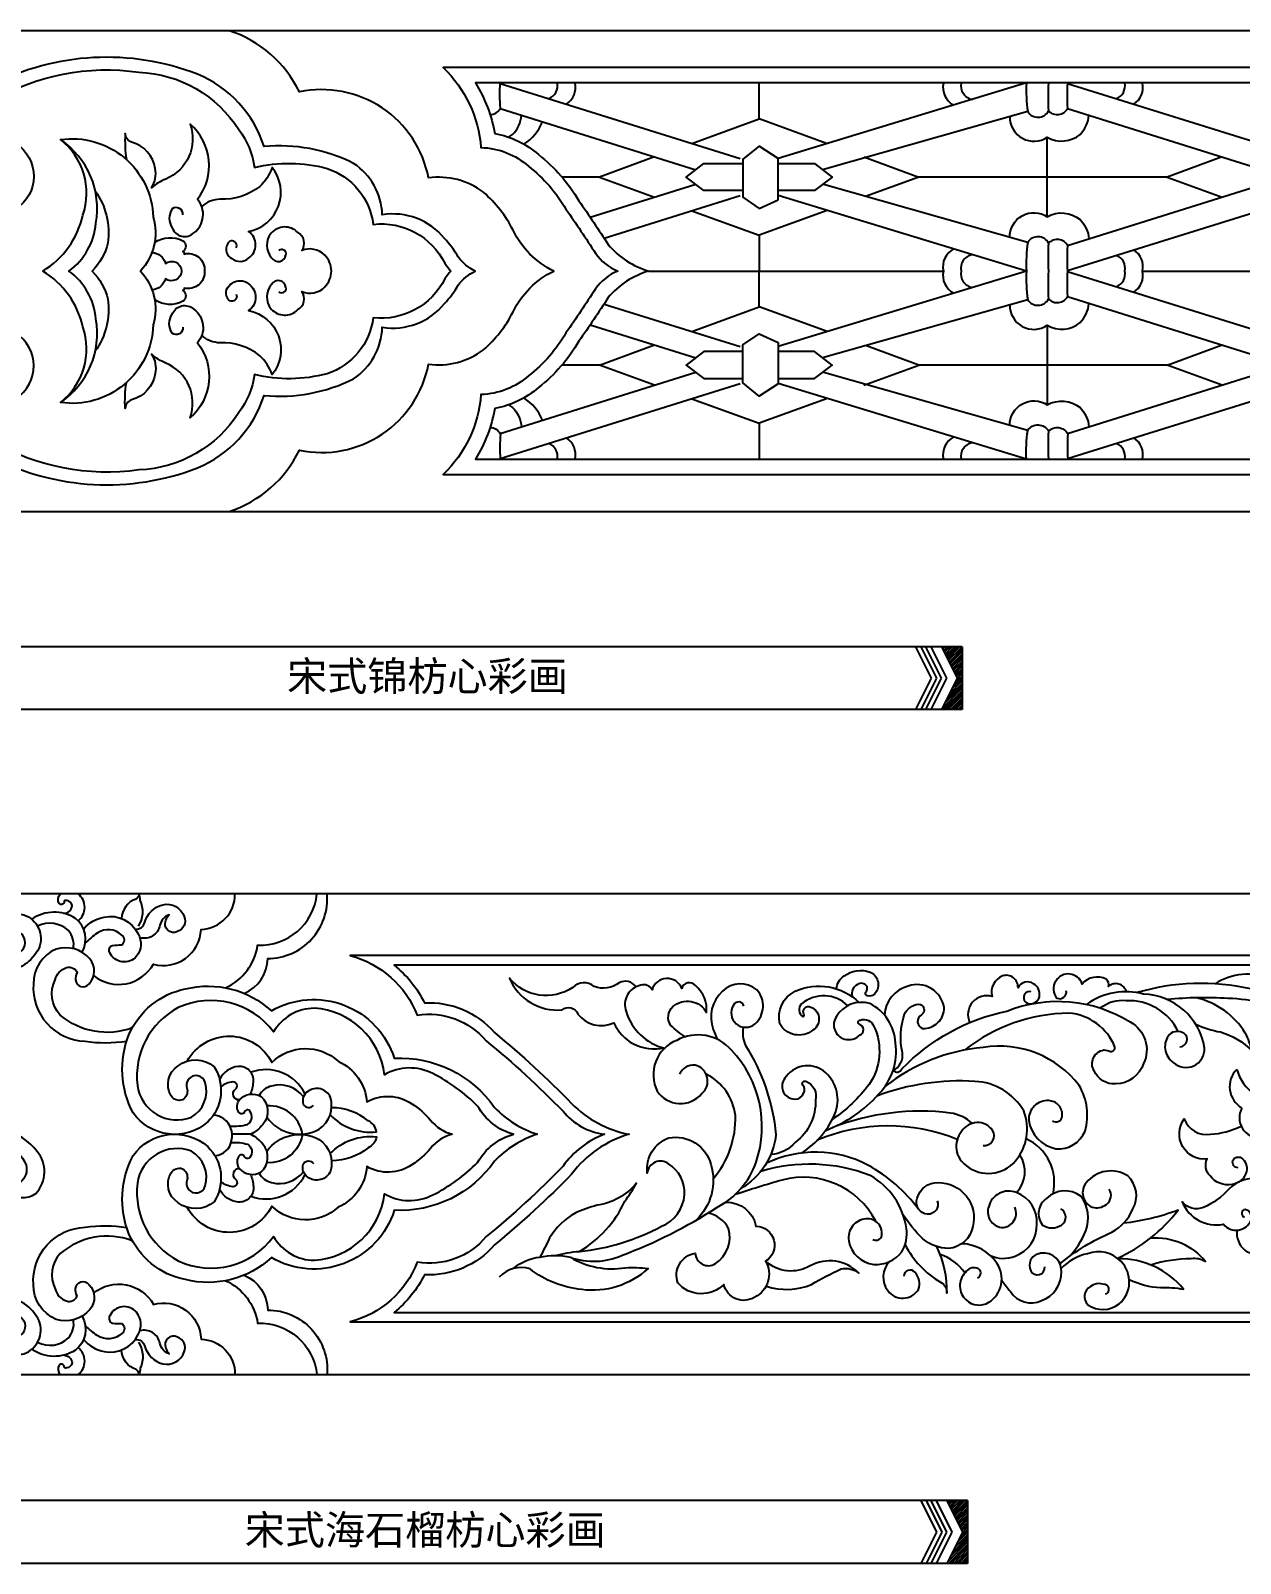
# Model space of a CAD drawing. Extents: x -66030 to 95157, y -13132 to 45879.
# Drawn here: x -35218 to -33959, y 3275 to 4870 of the extents above; entities that cross this region are included whole.
import ezdxf

# ---------------------------------------------------------------- set-up
doc = ezdxf.new("R2010")
doc.units = 0
doc.header["$LTSCALE"] = 100
doc.header["$MEASUREMENT"] = 0
for name, color, linetype in [('3', 11, 'CONTINUOUS'), ('4', 121, 'CONTINUOUS'), ('BH', 21, 'CONTINUOUS'), ('TEXT', 105, 'CONTINUOUS')]:
    doc.layers.add(name, color=color, linetype=linetype)
doc.styles.add('HZ', font='simhei.ttf')

# ---------------------------------------------------------------- blocks, each defined once
blk = doc.blocks.new('A$C634F448C')
at = {"layer": '3'}
for p, q in [((1294.8, 445.1), (1544.5, 367.1)), ((1842.3, 445.6), (1584.1, 367.1)), ((1885.2, 445.1), (2134.9, 367.1)), ((1294.7, 419), (1498.3, 355.3)), ((1843.7, 415.9), (1630.3, 355.3)), ((1885.1, 419), (2088.7, 355.3)), ((1864.1, 306.4), (1864.1, 389.3)), ((1398.2, 347.8), (1359.1, 347.8)), ((1388.5, 306), (1498.3, 340.3)), ((1843.7, 279.8), (1630.3, 340.3)), ((1988.7, 347.8), (1730.4, 347.8)), ((1885.1, 276.6), (2088.7, 340.3)), ((1402.9, 284.3), (1544.5, 328.5)), ((1842.3, 250), (1584.1, 328.5)), ((1885.2, 250.5), (2134.9, 328.5)), ((1449.6, 250), (1756, 250)), ((1842.3, 250), (1584.1, 171.5)), ((1885.2, 249.5), (2134.9, 171.5)), ((1963.1, 250), (2346.4, 250)), ((1885.1, 223.4), (2088.7, 159.7)), ((1402.9, 215.7), (1544.5, 171.5)), ((1843.7, 220.2), (1630.3, 159.7)), ((1388.5, 194), (1498.3, 159.7)), ((1864.1, 193.6), (1864.1, 110.7)), ((1294.7, 81), (1498.3, 144.7)), ((1398.2, 152.2), (1359.1, 152.2)), ((1843.7, 84.1), (1630.3, 144.7)), ((1988.7, 152.2), (1730.4, 152.2)), ((1885.1, 81), (2088.7, 144.7)), ((1294.8, 54.9), (1544.5, 132.9)), ((1842.3, 54.4), (1584.1, 132.9)), ((1885.2, 54.9), (2134.9, 132.9))]:
    blk.add_line(p, q, dxfattribs=at)
for points in [[(760.7, 376.2, -0.333332), (791.1, 382.5, -0.550926), (790.7, 314.5, -0.385657), (676.5, 326.1, -0.290371), (680.7, 468.7, -0.081116), (724.3, 500)], [(1012.8, 0, 0.205306), (1085.9, 63.7, 0.419752), (1220.3, 153.2, 0.200002), (1277.4, 168.1, 0.102048), (1308.2, 207.6, -0.166433), (1350.5, 250, -0.166433), (1308.2, 292.4, 0.102048), (1277.4, 331.9, 0.200002), (1220.3, 346.8, 0.419752), (1085.9, 436.3, 0.205306), (1012.8, 500)], [(766.1, 56.5, 0.21409), (979.9, 45.3, 0.222746), (1049.1, 120.6, 0.14237), (1142.3, 138, 0.243926), (1172.2, 191.5, 0.267744), (1236.8, 216.1, 0.054108), (1251.2, 235.3, -0.123177), (1268.8, 250, -0.123177), (1251.2, 264.7, 0.054108), (1236.8, 283.9, 0.267744), (1172.2, 308.5, 0.243926), (1142.3, 362, 0.14237), (1049.1, 379.4, 0.222746), (979.9, 454.7, 0.21409), (766.1, 443.5, 0.301065)], [(766.5, 427.2, -0.168666), (919, 456.8, -0.246438), (1022.9, 397.1, -0.125219), (1039.2, 357.7, -0.125176), (1114.7, 356.8, -0.289329), (1162.7, 298.5, -0.31685), (1237.2, 258.1, 0.014926), (1243.4, 250, 0.014926), (1237.2, 241.9, -0.31685), (1162.7, 201.5, -0.289329), (1114.7, 143.2, -0.125176), (1039.2, 142.3, -0.125219), (1022.9, 102.9, -0.246438), (919, 43.2, -0.168666), (766.5, 72.8, -0.445488)], [(2450, 461.6), (1235.5, 461.6, -0.186132), (1274.8, 378.5, -0.175404), (1324.6, 358.8, -0.096903), (1363.2, 314.4, -0.01168), (1394, 268.5, 0.141166), (1417.2, 250, 0.141166), (1394, 231.5, -0.01168), (1363.2, 185.6, -0.096903), (1324.6, 141.2, -0.175404), (1274.8, 121.5, -0.186132), (1235.5, 38.4), (2450, 38.4)], [(2450, 445.6), (1269.1, 445.6, -0.098805), (1289.1, 393, -0.136235), (1334.8, 371.1, -0.095048), (1376.6, 323.1, -0.011446), (1407.3, 277.5, 0.14695), (1449.6, 250, 0.14695), (1407.3, 222.5, -0.011446), (1376.6, 176.9, -0.095048), (1334.8, 128.9, -0.136235), (1289.1, 107, -0.098805), (1269.1, 54.4), (2450, 54.4)], [(1284.3, 412.7, 0.276028), (1295, 419.5, -0.02457), (1294.8, 445.6)], [(1842.3, 445.6, 0.040648), (1843.7, 415.9, 0.580877), (1865.4, 416.7, 0.525222), (1885.4, 419.5, -0.02457), (1885.3, 445.6)], [(964.6, 308.4, 0.663566), (953.6, 314.6, 0.313645), (953.6, 295, 0.538158), (976.1, 289.7, 0.435476), (979.9, 324.7, 0.400876), (972.2, 402.7, -0.401829), (946.8, 345.7, 0.084715), (932, 336.6, 0.205148), (935.8, 356.7, 0.30089), (911.4, 384, -0.313391), (904.7, 393.1, 0.055857), (906, 366)], [(1303.6, 389.2, 0.042515), (1307.7, 392.1, 0.177935), (1316.9, 412)], [(1825.1, 410.6, 0.610125), (1864.1, 389.3, 0.31906), (1898.1, 392.1, 0.177935), (1907.4, 412)], [(837.3, 113.3, 0.295662), (874.3, 200.2, 0.213592), (846.2, 250, 0.213592), (874.3, 299.8, 0.295662), (837.3, 386.7)], [(1020.1, 274, 1.139805), (1011, 277.8, 0.42261), (1015.8, 262.9, 0.362096), (1033.1, 263.4, 0.522146), (1033.1, 291.2, 0.565742), (1057.5, 357.7, -0.130446), (1044.6, 338.1, -0.183461), (1003.4, 324.7, 0.178551), (984.3, 317.2, 0.178551)], [(873.5, 333.4, -0.192017), (886.6, 279.3, -0.137572), (870.3, 250, -0.137572), (886.6, 220.7, -0.192017), (873.5, 166.6)], [(1825.1, 285, -0.610125), (1864.1, 306.4, -0.31906), (1898.1, 303.5, -0.177935), (1907.4, 283.6)], [(1064.6, 228.5, 0.720199), (1071.9, 233, 0.730122), (1057, 236.1, 0.379598), (1056.7, 210.5, 0.433446), (1084, 209.7, 0.465999), (1088.4, 228.8, 0.312291), (1112.3, 233.5, 0.193536), (1119.3, 250, 0.193536), (1112.3, 266.5, 0.312291), (1088.4, 271.2, 0.465999), (1084, 290.3, 0.433446), (1056.7, 289.5, 0.379598), (1057, 263.9, 0.730122), (1071.9, 267, 0.720199), (1064.6, 271.5)], [(935.3, 279.8, -0.278866), (964.8, 281.4, -0.550609), (964.6, 270.4, -0.376011), (966, 267.7, -0.514656), (987.2, 250, -0.514656), (966, 232.3, -0.376011), (964.6, 229.6, -0.550609), (964.8, 218.6, -0.278866), (935.3, 220.2)], [(1766.6, 273, 0.340233), (1756, 250, 0.340233), (1766.6, 227)], [(1954.1, 228, 0.314028), (1963.1, 250, 0.314028), (1954.1, 272, 0.314028)], [(932.6, 269.4, -0.31994), (946.7, 258, -0.610046), (963.3, 250, -0.610046), (946.7, 242, -0.31994), (932.6, 230.6)], [(1786.3, 267, 0.426532), (1774.3, 250, 0.426532), (1786.3, 233, 0.426532)], [(1935.7, 233.7, 0.365655), (1944.8, 250, 0.365655), (1935.7, 266.3, 0.365655)], [(1020.1, 226, -1.139805), (1011, 222.2, -0.42261), (1015.8, 237.1, -0.362096), (1033.1, 236.6, -0.522146), (1033.1, 208.8, -0.565742), (1057.5, 142.3, 0.130446), (1044.6, 161.9, 0.183461), (1003.4, 175.3, -0.178551), (984.3, 182.8, -0.178551)], [(964.6, 191.6, -0.663566), (953.6, 185.4, -0.313645), (953.6, 205, -0.538158), (976.1, 210.3, -0.435476), (979.9, 175.3, -0.400876), (972.2, 97.3, 0.401829), (946.8, 154.3, -0.084715), (932, 163.4, -0.205148), (935.8, 143.3, -0.30089), (911.4, 116, 0.313391), (904.7, 106.9, -0.055857), (906, 134)], [(1825.1, 215, 0.610125), (1864.1, 193.6, 0.31906), (1898.1, 196.5, 0.177935), (1907.4, 216.4)], [(760.7, 123.8, 0.333332), (791.1, 117.5, 0.550926), (790.7, 185.5, 0.385657), (676.5, 173.9, 0.290371), (680.7, 31.3, 0.081116), (724.3, 0)], [(1825.1, 89.4, -0.610125), (1864.1, 110.7, -0.31906), (1898.1, 107.9, -0.177935), (1907.4, 88)], [(1303.6, 110.8, -0.042515), (1307.7, 107.9, -0.177935), (1316.9, 88)], [(1284.3, 87.3, -0.276028), (1295, 80.5, 0.02457), (1294.8, 54.4)], [(1842.3, 54.4, -0.040648), (1843.7, 84.1, -0.580877), (1865.4, 83.3, -0.525222), (1885.4, 80.5, 0.02457), (1885.3, 54.4)]]:
    blk.add_lwpolyline(points, format="xyb", dxfattribs=at)
for points in [[(1494.2, 382.8), (1564.3, 408.4), (1564.3, 445.6)], [(1634.4, 382.8), (1564.3, 408.4), (1564.3, 445.6)], [(1455.5, 368.7), (1398.2, 347.8), (1455.5, 326.9)], [(1673.1, 368.7), (1730.4, 347.8), (1675, 327.6)], [(2046, 368.7), (1988.7, 347.8), (2046, 326.9)], [(1547.2, 333.8), (1506.8, 333.8), (1488.4, 347.8), (1506.8, 361.8), (1547.2, 361.8)], [(1584.1, 361.8), (1621.8, 361.8), (1640.3, 347.8), (1621.8, 333.8), (1584.1, 333.8)], [(1494.2, 312.8), (1564.3, 287.2), (1564.3, 250)], [(1635.1, 313), (1564.3, 287.2), (1564.3, 250)], [(1494.2, 187.2), (1564.3, 212.8), (1564.3, 250)], [(1635.1, 187), (1564.3, 212.8), (1564.3, 250)], [(1455.5, 131.3), (1398.2, 152.2), (1455.5, 173.1)], [(1547.2, 166.2), (1506.8, 166.2), (1488.4, 152.2), (1506.8, 138.2), (1547.2, 138.2)], [(1584.1, 138.2), (1621.8, 138.2), (1640.3, 152.2), (1621.8, 166.2), (1584.1, 166.2)], [(1673.1, 131.3), (1730.4, 152.2), (1675, 172.4)], [(2046, 131.3), (1988.7, 152.2), (2046, 173.1)], [(1494.2, 117.2), (1564.3, 91.6), (1564.3, 54.4)], [(1634.4, 117.2), (1564.3, 91.6), (1564.3, 54.4)]]:
    blk.add_lwpolyline(points, dxfattribs=at)
for points in [[(819, 250, 0.204751), (860.6, 308.1, 0.320344), (837.3, 386.7, -0.448799), (933.8, 306, -0.263325), (920.7, 250, -0.263325), (933.8, 194, -0.448799), (837.3, 113.3, 0.320344), (860.6, 191.9, 0.204751)], [(1885.3, 250, -0.02457), (1885.4, 276.1, 0.525222), (1865.4, 278.9, 0.580877), (1843.7, 279.8, 0.040648), (1842.3, 250, 0.040648), (1843.7, 220.2, 0.580877), (1865.4, 221.1, 0.525222), (1885.4, 223.9, -0.02457)]]:
    blk.add_lwpolyline(points, format="xyb", close=True, dxfattribs=at)
for points in [[(1584.1, 324.2), (1584.1, 367.2), (1564.3, 380), (1547.2, 366.2), (1547.2, 326.9), (1564.3, 315.2)], [(1584.1, 175.8), (1584.1, 132.8), (1564.3, 120), (1547.2, 133.8), (1547.2, 173.1), (1564.3, 184.8)]]:
    blk.add_lwpolyline(points, close=True, dxfattribs=at)
for centre, radius, start, end in [((1340.2, 442.8), 14.4, 290.7628, 11.1035), ((1352.4, 441), 20.8, 302.992, 12.7269), ((1776.3, 441), 20.8, 167.2731, 242.4331), ((1788.5, 442.8), 14.4, 168.8965, 261.2956), ((2126.4, 431.4), 261.5, 176.882, 183.2271), ((1930.6, 442.8), 14.4, 290.7628, 11.1035), ((1942.8, 441), 20.8, 302.992, 12.7269), ((1292.3, 424.5), 50.4, 302.4814, 337.3821), ((2126.4, 264.2), 261.5, 176.7729, 183.118), ((2126.4, 235.8), 261.5, 176.882, 183.2271), ((1292.3, 75.5), 50.4, 22.6179, 57.5186), ((2126.4, 68.6), 261.5, 176.7729, 183.118), ((1340.2, 57.2), 14.4, 348.8965, 69.2372), ((1352.4, 59), 20.8, 347.2731, 57.008), ((1776.3, 59), 20.8, 117.5669, 192.7269), ((1788.5, 57.2), 14.4, 98.7044, 191.1035), ((1930.6, 57.2), 14.4, 348.8965, 69.2372), ((1942.8, 59), 20.8, 347.2731, 57.008)]:
    blk.add_arc(centre, radius, start, end, dxfattribs=at)
at = {"layer": '4'}
blk.add_lwpolyline([(2450, 500), (0, 500), (0, 0), (2450, 0)], dxfattribs=at)
blk = doc.blocks.new('A$C4CCE1407')
at = {"layer": '3'}
for p, q in [((0, 65.3), (0, 0)), ((1101.2, 65.3), (0, 65.3)), ((21.6, 65.3), (5.3, 32.6)), ((32.8, 65.3), (16.5, 32.6)), ((38.4, 65.3), (22.1, 32.6)), ((43, 65.3), (26.7, 32.6)), ((48.6, 65.3), (32.3, 32.6)), ((1058.2, 65.3), (1052.6, 65.3)), ((1052.6, 65.3), (1068.9, 32.6)), ((1058.2, 65.3), (1074.5, 32.6)), ((1068.4, 65.3), (1062.8, 65.3)), ((1062.8, 65.3), (1079.1, 32.6)), ((1068.4, 65.3), (1084.7, 32.6)), ((1101.2, 65.3), (1079.6, 65.3)), ((1079.6, 65.3), (1095.9, 32.6)), ((1101.2, 65.3), (1101.2, 0)), ((5.3, 32.6), (21.6, 0)), ((16.5, 32.6), (32.8, 0)), ((22.1, 32.6), (38.4, 0)), ((26.7, 32.6), (43, 0)), ((32.3, 32.6), (48.6, 0)), ((1068.9, 32.6), (1052.6, 0)), ((1074.5, 32.6), (1058.2, 0)), ((1079.1, 32.6), (1062.8, 0)), ((1084.7, 32.6), (1068.4, 0)), ((1095.9, 32.6), (1079.6, 0)), ((0, 0), (21.6, 0)), ((1101.2, 0), (0, 0)), ((32.8, 0), (38.4, 0)), ((43, 0), (48.6, 0)), ((1058.2, 0), (1052.6, 0)), ((1068.4, 0), (1062.8, 0)), ((1101.2, 0), (1079.6, 0))]:
    blk.add_line(p, q, dxfattribs=at)
at = {"layer": 'BH'}
for p, q in [((0, 63.9), (1.3, 65.3)), ((0, 58.8), (6.4, 65.3)), ((0, 61.4), (3.9, 65.3)), ((0, 56.3), (9, 65.3)), ((0, 53.8), (11.5, 65.3)), ((0, 51.2), (14, 65.3)), ((0, 48.7), (16.6, 65.3)), ((0, 46.1), (19.1, 65.3)), ((0, 43.6), (21.5, 65.1)), ((1080, 64.6), (1080.6, 65.3)), ((1080.8, 62.9), (1083.2, 65.3)), ((1081.7, 61.2), (1085.7, 65.3)), ((1082.5, 59.5), (1088.3, 65.3)), ((1083.3, 57.8), (1090.8, 65.3)), ((1084.2, 56.1), (1093.4, 65.3)), ((1085, 54.4), (1095.9, 65.3)), ((1085.9, 52.7), (1098.4, 65.3)), ((1086.7, 51), (1101, 65.3)), ((0, 41), (19, 60)), ((0, 38.5), (16.4, 54.9)), ((0, 35.9), (13.9, 49.8)), ((1087.6, 49.3), (1101.2, 62.9)), ((1088.4, 47.6), (1101.2, 60.4)), ((1089.3, 45.9), (1101.2, 57.8)), ((1090.1, 44.2), (1101.2, 55.3)), ((1091, 42.5), (1101.2, 52.8)), ((1091.8, 40.8), (1101.2, 50.2)), ((0, 33.4), (11.3, 44.7)), ((0, 30.8), (8.8, 39.6)), ((0, 28.3), (6.2, 34.5)), ((1090.4, 21.6), (1101.2, 32.4)), ((1092.7, 39.1), (1101.2, 47.7)), ((1093, 26.7), (1101.2, 34.9)), ((1093.5, 37.4), (1101.2, 45.1)), ((1094.4, 35.7), (1101.2, 42.6)), ((1095.2, 34), (1101.2, 40)), ((1095.5, 31.8), (1101.2, 37.5)), ((0, 25.7), (5.8, 31.6)), ((0, 23.2), (6.7, 29.9)), ((0, 20.7), (7.5, 28.2)), ((0, 18.1), (8.4, 26.5)), ((0, 15.6), (9.2, 24.8)), ((0, 13), (10.1, 23.1)), ((0, 10.5), (10.9, 21.4)), ((0, 7.9), (11.8, 19.7)), ((0, 5.4), (12.6, 18)), ((0, 2.8), (13.5, 16.3)), ((1080.2, 1.2), (1101.2, 22.2)), ((1081.6, 0), (1101.2, 19.7)), ((1082.8, 6.3), (1101.2, 24.8)), ((1084.1, 0), (1101.2, 17.1)), ((1085.3, 11.4), (1101.2, 27.3)), ((1087.9, 16.5), (1101.2, 29.8)), ((0, 0.3), (14.3, 14.6)), ((2.3, 0), (15.2, 12.9)), ((4.8, 0), (16, 11.2)), ((7.3, 0), (16.8, 9.5)), ((9.9, 0), (17.7, 7.8)), ((12.4, 0), (18.5, 6.1)), ((15, 0), (19.4, 4.4)), ((17.5, 0), (20.2, 2.7)), ((20.1, 0), (21.1, 1)), ((1086.7, 0), (1101.2, 14.6)), ((1089.2, 0), (1101.2, 12)), ((1091.7, 0), (1101.2, 9.5)), ((1094.3, 0), (1101.2, 6.9)), ((1096.8, 0), (1101.2, 4.4)), ((1099.4, 0), (1101.2, 1.8))]:
    blk.add_line(p, q, dxfattribs=at)
blk = doc.blocks.new('A$C65046564')
at = {"layer": '3'}
blk.add_line((1029.4, 250), (1010.4, 250), dxfattribs=at)
for points in [[(741.5, 500, 0.316232), (744, 445.2, 0.3391), (787.7, 438.4, 0.474925), (792.6, 456.8, 0.604118), (783.8, 456.3, -0.681354), (773.2, 464.1, -0.444926), (793.6, 478.4, -0.421936), (809.6, 443.9, -0.268026), (772.2, 419, -0.311106), (720.3, 453, -0.21326), (725.5, 500)], [(835.1, 479.8, 0.383392), (843.9, 487.8, 0.320891), (838.3, 493, 0.690215), (835.5, 491.1, -0.573208), (830.4, 490, -0.33019), (831.7, 500)], [(866.2, 415.2, 0.465058), (928.4, 426.9, 0.482822), (978, 463, 0.405771), (1013.3, 500)], [(912.8, 466.4, 0.268004), (914.5, 493.4, 0.120439), (913.4, 500, -0.240015), (910.5, 494.7, 0.323443), (895.4, 474.4, 0.323443)], [(1003.5, 402.3, 0.25387), (1036.9, 446.6, 0.395815), (1098.6, 500)], [(1022.9, 396.5, 0.293322), (1047.4, 432.8, 0.438572), (1109.1, 500, 0.438572)], [(854.2, 439.3, 0.372837), (847.2, 474.6, 0.301961), (801.9, 473.7)], [(909.6, 463.4, 0.384322), (919.4, 470.6, -0.253121), (938.1, 488.8, -0.372269), (960.6, 476.4, -0.424775), (953.5, 460.9, -0.709985), (941.3, 472.4, -0.142), (945, 478.4, 0.276922), (935.2, 467.4, -0.435501), (914.3, 454.4)], [(855.8, 463.3, -0.175161), (877.1, 476, -0.343636), (912.5, 458.4, -0.306488), (911, 435.1, -0.535504), (883, 438.8, -0.48914), (886, 446.5, -0.025462), (895.3, 446.9, 0.536195), (895.7, 457.1, 0.355359), (870, 459.3, 0.047743), (857.5, 448.9, 0.047743)], [(906.5, 360.7, -0.272399), (831.5, 374, -0.308366), (826.2, 410.8, -0.253937), (837.9, 423.4, -0.40498), (849.1, 417.9, 0.167891), (847.4, 410.5, 0.691604), (861.3, 406.3, 0.384229), (862.3, 432.4, 0.295393), (827.2, 442.7, 0.299044), (803.5, 406.3, 0.42262), (857.3, 346.7, 0.073213), (900.6, 346.9)], [(2450, 435.8), (1133.1, 435.8, -0.239573), (1202.9, 373.8, -0.265326), (1274.7, 347.1, -0.02944), (1354.6, 273.9, 0.191297), (1397.8, 250, 0.151154), (1354.6, 216.7, -0.02944), (1274.7, 143.5, -0.265326), (1202.9, 116.8, -0.239573), (1133.1, 54.8), (2450, 54.8)], [(2450, 426), (1178.8, 426, -0.110823), (1210.4, 386.7, -0.233724), (1283.2, 355.7, -0.02928), (1363.6, 281.9, 0.152533), (1423.3, 250, 0.160441), (1363.9, 209, -0.029402), (1283.2, 134.9, -0.233724), (1210.4, 103.9, -0.110823), (1178.8, 64.6), (2450, 64.6)], [(1639.3, 401.2, -0.262696), (1647.1, 414.7, -0.255547), (1674.1, 418.6, -0.464128), (1680.3, 398, -0.36601), (1671.2, 394, -0.449393), (1669.4, 397.6, 0.2437), (1671, 403.8, 0.400194), (1660.9, 405.9, 0.36246), (1655.7, 392.9, 0.231207)], [(1841.7, 398, 0.366906), (1835.3, 396.1, 0.567913), (1839.7, 385.7, 0.336365), (1850.2, 392.9, 0.342962), (1844, 406.6, 0.459009), (1828, 402.4, 0.528623), (1811.8, 414.7, 0.372244), (1801, 393.4, 0.640921), (1777.7, 366.3)], [(1940.9, 398.2, 0.559648), (1922, 403.7, 0.355116), (1919.7, 411.2, 0.353933), (1894.8, 406.3, 0.64064), (1867.2, 409.4, 0.34022), (1868.5, 391.6, 0.610661), (1878.2, 399.3)], [(2126.3, 379.4, 0.303325), (2178.3, 407.2, -0.325726), (2156.2, 398.6, -0.12578), (2090.7, 412.2, 0.236539), (2033, 406.5)], [(1430.2, 403.6, 0.381686), (1413.2, 407.5, -0.24553), (1387, 403.6, 0.395626), (1364.7, 402.7, -0.386931), (1298.8, 412.4, 0.324623), (1353.6, 379.4, -0.523372), (1370.1, 375, 0.346933), (1407.4, 365.8, 0.15955), (1427.8, 344, 0.150496), (1460.3, 339.6)], [(1482.4, 351.1, -0.058663), (1466.6, 363.4, -0.363217), (1469, 382.8, -0.489354), (1503.9, 376.5, 0.252065), (1492.3, 404.6, 0.615434), (1478.2, 401.7, 0.715396), (1447.2, 400.2, 0.375493), (1435.5, 405.1, 0.456922), (1420.2, 377.7, 0.267337), (1460.3, 339.6, 0.173345)], [(1542.8, 383.4, 0.700407), (1532, 384.4, 0.862753), (1554.4, 364.9, 0.416975), (1556.3, 400.1, 0.384167), (1520.4, 398.8, 0.30454), (1510.8, 359.1, 0.010618), (1515.1, 348.9, 0.010618)], [(1650.8, 383.6, 0.393652), (1602.9, 385.6, 0.499565), (1604.3, 372.4, 0.633447), (1605.1, 375.1, -0.578255), (1610.6, 382.9, -0.66811), (1614.5, 358.3, -0.466201), (1580.2, 364.9, -0.352128), (1596.3, 398.9, -0.307813), (1662.7, 387.1)], [(1698, 316.4, 0.33341), (1707.7, 334.7, -0.130041), (1709.8, 375, -0.229663), (1724.5, 385.5, -0.729599), (1727.6, 374.2, 0.672234), (1728.8, 360.1, 0.429473), (1751.2, 381.8, 0.465909), (1713.7, 404.1, 0.321003), (1689, 374)], [(2185.6, 257, 0.139196), (2184.6, 315.7, 0.233585), (2070.1, 401.3, 0.125941), (1951.5, 397.3)], [(1627.9, 254.1, 0.123622), (1683, 291.8, 0.232921), (1700.5, 345.1, 0.268804), (1674, 385.9, 0.343589), (1639, 372.4, 0.502404), (1647.4, 349, 0.250422), (1663.8, 353.3, 0.685857), (1663, 364.3, -0.732705), (1663.8, 368.8, -0.406295), (1678.1, 362.2, -0.26186), (1673.2, 301.9, -0.078133), (1634.8, 265.4)], [(1707.3, 318, -0.151139), (1816.4, 378.2, -0.238092), (1944.8, 366.8, -0.400265), (1958.6, 323.6, -0.317631), (1929.7, 302.3, -0.312858), (1907.1, 316, -0.524082), (1917.2, 337.7, -0.023774), (1924.3, 336.2, 0.489209), (1928.8, 340.7, 0.286231), (1880.9, 376, 0.165493), (1772.5, 337.6, 0.165493)], [(1996.5, 340.9, 0.721428), (2000.6, 355, 0.344929), (1985.7, 353.9, 0.447565), (1989.5, 324.8, 0.673625), (2022.1, 339.6, 0.360865), (1958.7, 395.7, 0.226731), (1899.6, 385.2, 0.226731)], [(2175.1, 263.6, 0.164375), (2168.8, 322, 0.177218), (2119.4, 373.9, 0.09968), (2046.3, 391.3, 0.041435), (1983.4, 390.1, 0.041435)], [(2012.9, 364.5, 0.064758), (2038.6, 356.4, -0.135567), (2071.6, 336.6, 0.06379), (2064.5, 355.3, 0.195297), (2013.7, 392)], [(963.7, 326.1, -0.606573), (1051.6, 324.7, -0.399094), (1120.7, 325.9, -0.271049), (1150.6, 283.6, -0.290917), (1197.3, 281.7, -0.078284), (1216.7, 264.7, 0.156791), (1239.3, 250, 0.156791), (1216.7, 235.3, -0.078284), (1197.3, 218.3, -0.290917), (1150.6, 216.4, -0.271049), (1120.7, 174.1, -0.399094), (1051.6, 175.3, -0.606573), (963.7, 173.9)], [(1362.4, 122, 0.191677), (1415.4, 124, 0.054682), (1514.7, 173.9, 0.191088), (1555.5, 220.9, 0.278634), (1529.9, 337.5, 0.351532), (1472.9, 347.7, 0.441192), (1452.7, 294.8, 0.496552), (1498.8, 292.2, 0.62407), (1492, 322, 0.317183), (1475.8, 312.5)], [(1542.2, 361, 0.146907), (1544.1, 343.1, -0.116547), (1576.1, 249.8, -0.240484), (1539.6, 193.5)], [(1863.9, 263.9, 0.565315), (1874, 268.9, 0.435362), (1860, 285, 0.443683), (1839.1, 264.7, 0.314451), (1867.4, 234.9, 0.323763), (1897.8, 253.4, 0.20387), (1891.7, 300.6, 0.277188), (1791.9, 340.3, 0.146256), (1689.6, 299.7)], [(1029.4, 291.7, 0.090872), (1032.5, 304.3, 0.471329), (1016.7, 320.5, 0.25615), (997.3, 307.1, 0.25615)], [(1602.8, 230.6, 0.160159), (1638.5, 273.7, 0.312694), (1625.7, 316, 0.424994), (1585.3, 308.2, 0.572645), (1593.7, 286.8, 0.62435), (1605, 300.2, -1.049864), (1607.9, 304.9, -0.362277), (1617.3, 285.5, -0.245432), (1596.4, 241.8, -0.198834), (1570.8, 228.8)], [(1018, 285.9, -0.785214), (1013.9, 296.8, 0.697658), (1011, 304.5, 0.145794), (998.6, 299.3, 0.145794)], [(1510.9, 203.7, 0.184782), (1534, 269.6, 0.250139), (1503.7, 312.4)], [(1791.8, 238.3, 0.616525), (1801.6, 254, 0.541873), (1769.3, 252.8, 0.442555), (1774.3, 217.3, 0.404483), (1825.4, 222.3, 0.277887), (1833.9, 274.3, 0.256673), (1783.2, 305, 0.10589), (1681.2, 289.8, 0.126469)], [(1008, 258.6, 0.086506), (1026.4, 260.3, 0.449507), (1028.9, 274.1, 0.426145), (1024.5, 274.7, 0.172536), (1022.4, 272.1, -0.525862), (1016.9, 273.4, -0.302879), (1018, 285.9, -0.357708), (1040.6, 289.2, -0.397985), (1042.4, 260.3, -0.117378), (1029.4, 250)], [(1046.4, 267.7, 0.379982), (1101, 255.4, 0.323429), (1112.7, 288.3, 0.477764), (1089, 294.6, 0.344823), (1084.4, 281.1, 0.56366), (1095.1, 280.4)], [(1083.5, 250, 0.001601), (1083.5, 250.2, 0.387167), (1046.5, 279.5)], [(1112.2, 270.1, 0.228115), (1160.6, 252.5, 0.242585), (1151.8, 264.1, 0.17364), (1113.8, 277.6)], [(1780.4, 261.4, 0.147755), (1757.6, 272.1, 0.1229), (1635.2, 257.1)], [(2060.9, 277.3, 0.586614), (2080.2, 246.3, 0.40799), (2087.8, 258.4, 0.204291), (2084.4, 264.8, 0.303319), (2077, 263.3, 0.750916), (2080.4, 257.7)], [(992.4, 227.7, 0.352998), (1009.8, 243.8, 0.307169), (1001.7, 265.9, 0.159786), (990.9, 270)], [(2057, 215.2, -0.523058), (2051.6, 222.6, -0.447765), (2060.3, 225.6, -0.286674), (2065.7, 211.2, -0.309407), (2050.9, 197.9, -0.286987), (2027.8, 206.7, -0.318168), (2024.8, 224.3, -0.654586), (2001, 266, 0.357309), (2028.2, 250, 0.094044), (2060.3, 258.4, 0.094044)], [(742.1, 236.5, -0.46947), (795.9, 217.8, -0.311758), (790.1, 200.3, -0.517938), (781.3, 203.8, 0.413809), (771.7, 204.2, 0.325712), (775.6, 190.2, 0.34322), (806.2, 188.5, 0.376064), (807.4, 232.2, 0.159014), (773.7, 254.7, 0.187075)], [(1009.3, 241.5, -0.080422), (1026.4, 239.7, -0.449507), (1028.9, 225.9, -0.426145), (1024.5, 225.3, -0.172536), (1022.4, 227.9, 0.525862), (1016.9, 226.6, 0.302879), (1018, 214.1, 0.357708), (1040.6, 210.8, 0.397985), (1042.4, 239.7, 0.117378), (1029.4, 250)], [(1046.4, 232.3, -0.379982), (1101, 244.6, -0.323429), (1112.7, 211.7, -0.477764), (1089, 205.4, -0.344823), (1084.4, 218.9, -0.56366), (1095.1, 219.6)], [(1083.5, 250, -0.001601), (1083.5, 249.8, -0.387167), (1046.5, 220.5)], [(1112.2, 229.9, -0.228115), (1160.6, 247.5, -0.242585), (1151.8, 235.9, -0.17364), (1113.8, 222.4)], [(1346.4, 123.9, -0.047966), (1371.7, 128.2, 0.098152), (1457.1, 154.3, 0.288915), (1480.9, 187, 0.274118), (1464.4, 219.2, 0.58538), (1442.2, 209.7, -0.344868), (1464.8, 246.3, -0.386992), (1508.5, 218.8, -0.282093), (1493.1, 160.6)], [(1724.8, 171.7, 0.106463), (1671.9, 218, 0.234468), (1566.4, 220, 0.234468)], [(1029.4, 208.3, -0.090872), (1032.5, 195.7, -0.471329), (1016.7, 179.5, -0.25615), (997.3, 192.9, -0.25615)], [(1018, 214.1, 0.785214), (1013.9, 203.2, -0.697658), (1011, 195.5, -0.145794), (998.6, 200.7, -0.145794)], [(1676.8, 140.7, 0.448694), (1685.8, 143.2, 0.534157), (1669.8, 161.9, 0.443606), (1651.9, 139.2, 0.332557), (1678, 114.7, 0.253618), (1707.2, 127.7, 0.155192), (1712.1, 151.9, 0.229297), (1674.1, 207.2, 0.167532), (1560.3, 211.3)], [(1871.4, 115.1, -0.071352), (1925.5, 148.1, 0.173392), (1947.4, 172.3, 0.350202), (1942.1, 206.8, 0.380206), (1899, 199.6, 0.49907), (1905.2, 174.1, 0.235861), (1920, 177.1, 0.393832), (1923, 193, 0.393832)], [(1371.7, 128.2, 0.153161), (1418.9, 180.3, 0.033503), (1431, 199, -0.182178), (1390.1, 176.1, 0.048357), (1367.1, 167.9, 0.124257), (1340.6, 142.2, -0.022545), (1330.4, 122.3)], [(1680.1, 159.6, 0.351803), (1582.7, 202.4, 0.008596), (1533.5, 187.2, 0.008596)], [(1744, 180.7, -0.54063), (1733.9, 166.8, -0.495488), (1723, 183.6, -0.344523), (1745, 199.7, -0.492695), (1781, 154, -0.336547), (1755.8, 131.2, -0.169358), (1728.9, 141.3, -0.058066), (1708.3, 166.6, 0.136991)], [(2079.6, 203.9, 0.230559), (2047.5, 193, -0.107687), (2021.1, 174, -0.338851), (1998.7, 179.7, 0.356097), (2041.8, 156.4, 0.565866), (2070.5, 160.6, 0.433087), (2064.5, 171.8, 0.819416), (2063.6, 163.8, 0.819416)], [(1524.1, 179.5, -0.362033), (1555.3, 154.5, -0.744728), (1565.4, 117.9, -0.433407), (1554.1, 80.5, -0.514266), (1521.9, 93.8, -0.435821), (1474, 95.4, -0.459309), (1492.1, 126.4, 0.581388), (1513.1, 115.5, 0.330049), (1526.8, 152.1, 0.224572), (1505.5, 168, 0.224572)], [(1798.8, 124.2, 0.213381), (1825, 123.3, 0.325713), (1847.6, 156.7, 0.333186), (1826.3, 189.3, 0.454493), (1797.5, 174.9, 0.432367), (1808.7, 153.4, 0.615669), (1824.6, 174.1)], [(1880.3, 122.1, 0.112835), (1898.5, 149.6, 0.265219), (1893.3, 185.5, 0.375386), (1858, 183.4, 0.446469), (1853.6, 155.6, 0.30248), (1873.2, 155.6, 0.563951), (1872.5, 172.6, 0.563951)], [(1931.4, 121.2, 0.125947), (1994.5, 171.1, -0.062645), (1937.7, 157.4)], [(906.5, 139.3, 0.272399), (831.5, 126, 0.308366), (826.2, 89.2, 0.253937), (837.9, 76.6, 0.40498), (849.1, 82.1, -0.167891), (847.4, 89.5, -0.691604), (861.3, 93.7, -0.384229), (862.3, 67.6, -0.295393), (827.2, 57.3, -0.299044), (803.5, 93.7, -0.42262), (857.3, 153.3, -0.073213), (900.6, 153.1)], [(2055.7, 150.2, 0.242929), (2063.9, 129.4, 0.461067), (2087.1, 135.1, 0.368375), (2082.3, 151.7, 0.532975), (2073.9, 148.8, 0.690189), (2079.6, 143.2, 0.690189)], [(1710.5, 135.3, 0.145298), (1747.5, 96.1, -0.310124), (1753.8, 84.8, 0.126276), (1743.4, 133.1)], [(1785.8, 100.7, 0.76762), (1785.2, 110.6, 0.355175), (1773, 106, 0.423063), (1773.9, 77.8, 0.340647), (1797.7, 75.2, 0.42511), (1806.1, 115.8, 0.240418), (1769.5, 136.1, 0.240418)], [(1919.1, 83.9, 0.61744), (1920.7, 92.6, 0.289536), (1903.3, 91.6, 0.488069), (1900.6, 72.7, 0.33222), (1933.3, 73.6, 0.433095), (1935.2, 117.7, 0.302013), (1900.4, 125.8, 0.15058), (1872.8, 110.3, 0.15058)], [(1966.1, 142.2, -0.245938), (2023.2, 117.6, 0.175472), (2008.2, 120.4, 0.077688), (1966.2, 114, 0.077688)], [(1303, 110.4, -0.149777), (1330.4, 122.3, -0.110794), (1362.4, 122, 0.1759), (1419.3, 111.1, -0.055331), (1443.1, 110.3, -0.223135), (1374.1, 88.5, -0.142761), (1320.3, 109.9, 0.298931), (1288.3, 101.3, 0.298931)], [(1565.9, 92.1, 0.180837), (1613.3, 93.8, -0.028801), (1643.9, 109.9, -0.22924), (1662.4, 105.5, 0.338403), (1611.7, 113.1, -0.326168), (1565.4, 117.9)], [(1694.2, 117.5, 0.365995), (1692.4, 87.4, 0.534011), (1724.3, 88.6, 0.291194), (1720.7, 106.5, 0.669464), (1709.1, 102.5, 0.669464)], [(1811.1, 97.9, 0.00721), (1820.1, 86.5, 0.373904), (1852.6, 77, 0.329972), (1873.1, 107.4, 0.504766), (1849.7, 125.8, 0.489124), (1841.2, 108, 0.810457), (1855.9, 112.2)], [(1943.8, 99.1, 0.106192), (1976.2, 90.6, -0.051755), (2000.1, 88.9, 0.230568), (1932.4, 120.4)], [(1003.5, 97.7, -0.25387), (1036.9, 53.4, -0.395815), (1098.6, 0)], [(1022.9, 103.5, -0.293322), (1047.4, 67.2, -0.438572), (1109.1, 0, -0.438572)], [(741.5, 0, -0.316232), (744, 54.8, -0.3391), (787.7, 61.6, -0.474925), (792.6, 43.2, -0.604118), (783.8, 43.7, 0.681354), (773.2, 35.9, 0.444926), (793.6, 21.6, 0.421936), (809.6, 56.1, 0.268026), (772.2, 81, 0.311106), (720.3, 47, 0.21326), (725.5, 0)], [(866.2, 84.8, -0.465058), (928.4, 73.1, -0.482822), (978, 37, -0.405771), (1013.3, 0)], [(855.8, 36.7, 0.175161), (877.1, 24, 0.343636), (912.5, 41.6, 0.306488), (911, 64.9, 0.535504), (883, 61.2, 0.48914), (886, 53.5, 0.025462), (895.3, 53.1, -0.536195), (895.7, 42.9, -0.355359), (870, 40.7, -0.047743), (857.5, 51.1, -0.047743)], [(854.2, 60.7, -0.372837), (847.2, 25.4, -0.301961), (801.9, 26.3)], [(912.8, 33.6, -0.268004), (914.5, 6.6, -0.120439), (913.4, 0, 0.240015), (910.5, 5.3, -0.323443), (895.4, 25.6, -0.323443)], [(909.6, 36.6, -0.384322), (919.4, 29.4, 0.253121), (938.1, 11.2, 0.372269), (960.6, 23.6, 0.424775), (953.5, 39.1, 0.709985), (941.3, 27.6, 0.142), (945, 21.6, -0.276922), (935.2, 32.6, 0.435501), (914.3, 45.6)], [(835.1, 20.2, -0.383392), (843.9, 12.2, -0.320891), (838.3, 7, -0.690215), (835.5, 8.9, 0.573208), (830.4, 10, 0.33019), (831.7, 0)]]:
    blk.add_lwpolyline(points, format="xyb", dxfattribs=at)
blk.add_lwpolyline([(1327.9, 250, 0.122708), (1283.3, 222.1, -0.25988), (1179.1, 171, -0.479261), (1051.2, 121.7, -0.252547), (961.7, 98.8, -0.248634), (903, 146.6, -0.224729), (907.5, 227.8, -0.444283), (984.9, 237.2, -0.353622), (991.7, 179.9, -0.352646), (954.1, 178.8, -0.402828), (946.9, 209.9, -0.354222), (958.6, 214.2, -0.327353), (963.5, 203, 1.069318), (982.3, 196.2, 0.344363), (968, 232.3, 0.485654), (911.8, 199.1, 0.309275), (954.2, 118.3, 0.354751), (1053.5, 143.5, 0.266496), (1095.9, 118.9, 0.362266), (1168.8, 188.2, 0.257465), (1219.2, 186.9, 0.079497), (1265.8, 220.7, -0.201627), (1303.1, 250, -0.201627), (1265.8, 279.3, 0.079497), (1219.2, 313.1, 0.257465), (1168.8, 311.8, 0.362266), (1095.9, 381.1, 0.266496), (1053.5, 356.5, 0.354751), (954.2, 381.7, 0.309275), (911.8, 300.9, 0.485654), (968, 267.7, 0.344363), (982.3, 303.8, 1.069318), (963.5, 297, -0.327353), (958.6, 285.8, -0.354222), (946.9, 290.1, -0.402828), (954.1, 321.2, -0.352646), (991.7, 320.1, -0.353622), (984.9, 262.8, -0.444283), (907.5, 272.2, -0.224729), (903, 353.4, -0.248634), (961.7, 401.2, -0.252547), (1051.2, 378.3, -0.479261), (1179.1, 329, -0.25988), (1283.3, 277.9, 0.122708)], format="xyb", close=True, dxfattribs=at)
for centre, radius, start, end in [((839.2, 486), 17.8, 307.7448, 51.8279), ((820.8, 441.7), 27.8, 46.5087, 117.4938), ((822.7, 446.9), 22.8, 350.3385, 40.9619), ((1936.8, 351.5), 37.6, 84.3682, 127.39), ((1943.7, 332.1), 56.8, 26.0388, 93.232), ((1045.5, 272.1), 45.2, 25.8666, 110.3017), ((1702.1, 320.4), 5.71, 223.45, 335.8516), ((2073.6, 299.4), 25.4, 134.9564, 240.1058), ((2098.5, 328.7), 44.3, 194.8031, 277.2892), ((1055.8, 280.9), 19.8, 103.1507, 151.6678), ((1059.6, 270), 31.3, 37.1985, 105.2947), ((1693, 68.2), 190.5, 67.855, 112.8102), ((1815.4, 199.6), 50.4, 346.6647, 65.3044), ((1803, 211.3), 32.1, 316.6627, 32.7043), ((1045.5, 227.9), 45.2, 249.6983, 334.1334), ((1055.8, 219.1), 19.8, 208.3322, 256.8493), ((1059.6, 230), 31.3, 254.7053, 322.8015), ((1731.5, 77), 50.3, 34.8945, 71.9429), ((822.7, 53.1), 22.8, 319.0381, 9.6615), ((820.8, 58.3), 27.8, 242.5062, 313.4913), ((839.2, 14), 17.8, 308.1721, 52.2552)]:
    blk.add_arc(centre, radius, start, end, dxfattribs=at)
at = {"layer": '4'}
blk.add_lwpolyline([(2450, 500), (0, 500), (0, 0), (2450, 0)], dxfattribs=at)

msp = doc.modelspace()

# ---------------------------------------------------------------- block references
at = {"layer": '3'}
for name, p in [('A$C634F448C', (-36024.3, 4369.5)), ('A$C4CCE1407', (-35349.9, 4163.3)), ('A$C65046564', (-36018.7, 3471.6)), ('A$C4CCE1407', (-35344.3, 3275.3))]:
    msp.add_blockref(name, p, dxfattribs=at)

# ---------------------------------------------------------------- texts
at = {"layer": 'TEXT', "char_height": 30.6, "attachment_point": 4, "style": 'HZ'}
for s, insert in [('宋式锦枋心彩画', (-34951.2, 4196.4)), ('宋式海石榴枋心彩画', (-34995.3, 3308.4))]:
    msp.add_mtext(s, dxfattribs=dict(at, insert=insert))

doc.saveas('drawing.dxf')
